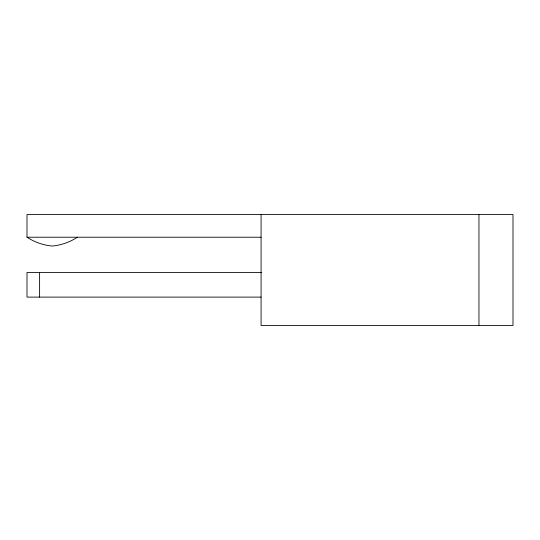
<?xml version="1.0" encoding="UTF-8"?>
<svg xmlns="http://www.w3.org/2000/svg" width="540" height="540" viewBox="0 0 540 540"><rect width="100%" height="100%" fill="white"/><g stroke="black" fill="none" stroke-linecap="round" stroke-linejoin="round"><path stroke-width="0.81" d="M261.077 214.529L261.077 325.472L513 325.472L513 214.529L27 214.529L27 237.222L261.077 237.222M261.394 272.525L27 272.525L27 297.108L261.077 297.108M478.96 214.529L478.96 325.472M39.609 272.525L39.609 297.108M27 237.222A55.073 54.614 19.3 0 0 52.211 246.044A55.073 54.614 -19.3 0 0 77.429 237.222"/></g></svg>
